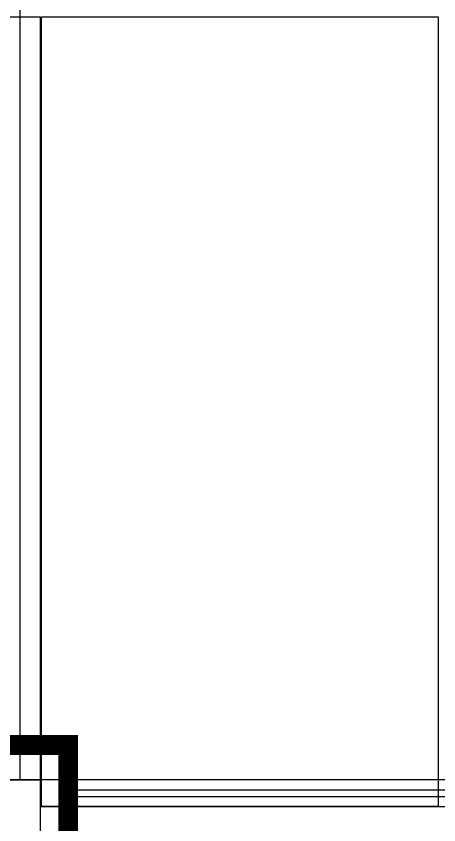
# Model space of a CAD drawing. Header units: metres. Extents: x 231 to 394, y -324 to -29.
# Drawn here: x 273.017 to 273.656, y -60.62 to -59.397 of the extents above; entities that cross this region are included whole.
import ezdxf

# ---------------------------------------------------------------- set-up
doc = ezdxf.new("R2010")
doc.units = ezdxf.units.M
doc.linetypes.add('AR-01-REC$0$DASHED2', pattern=[0.375, 0.25, -0.125])
for name, color, linetype in [('A-PISO', 30, 'Continuous'), ('A-ZOCLO', 30, 'Continuous'), ('AR-01-REC$0$A-MUEBLES FIJOS', 8, 'Continuous'), ('AR-01-REC$0$A-MUROS', 8, 'Continuous'), ('AR-01-REC$0$A-PROY CERRAMIENTOS', 8, 'AR-01-REC$0$DASHED2'), ('AR-01-REC$0$A-VENTANAS', 8, 'Continuous')]:
    doc.layers.add(name, color=color, linetype=linetype)
doc.styles.add('AR-01-REC$0$Anot_Arial', font='arial.ttf')

# ---------------------------------------------------------------- blocks, each defined once
blk = doc.blocks.new('*U68')
at = {"color": 0}
for points in [[(0, 0), (0.9033, 0), (0.9033, 0.04), (0, 0.04)], [(0, 0), (0.04, 0), (0.04, 0.04), (0, 0.04)]]:
    blk.add_lwpolyline(points, close=True, dxfattribs=at)
at = {"color": 8}
for points in [[(0.04, 0.025), (0.8633, 0.025)], [(0.04, 0.015), (0.8633, 0.015)]]:
    blk.add_lwpolyline(points, dxfattribs=at)
at = {"style": 'AR-01-REC$0$Anot_Arial', "flags": 1}
for tag, p in [('ESPACIO', (0.1591, 0.4028)), ('TIPO', (0.1591, 0.3233)), ('NUMERO', (0.1591, 0.2487)), ('MATERIAL', (0.1591, 0.1668))]:
    blk.add_attdef(tag, p, '', height=0.0625, dxfattribs=at)

msp = doc.modelspace()

# ---------------------------------------------------------------- linework, layer by layer
at = {"color": 8}
msp.add_line((273.0235, -60.5523), (273.0235, -58.9723), dxfattribs=at)
at = {"layer": 'A-PISO', "ltscale": 100}
msp.add_line((273.0958, -60.4996), (272.9703, -60.4996), dxfattribs=at)
at = {"layer": 'A-PISO'}
for points in [[(272.4535, -59.3982), (273.0535, -59.3982), (273.0535, -60.5523), (272.4535, -60.5523)], [(273.0555, -59.3982), (273.6555, -59.3982), (273.6555, -60.5923), (273.0555, -60.5923)]]:
    msp.add_lwpolyline(points, close=True, dxfattribs=at)
at = {"layer": 'A-PISO', "ltscale": 100}
msp.add_circle((268.4684, -66.1867), 37.5515, dxfattribs=at)
at = {"layer": 'A-ZOCLO', "const_width": 0.03}
for points in [[(273.0958, -60.5773), (273.0958, -60.4996), (272.4697, -60.4996)], [(272.5035, -60.7823), (273.0958, -60.7823), (273.0958, -60.4996)]]:
    msp.add_lwpolyline(points, dxfattribs=at)
at = {"layer": 'AR-01-REC$0$A-MUEBLES FIJOS'}
msp.add_lwpolyline([(273.0535, -59.5714), (273.0535, -60.5523)], dxfattribs=at)
at = {"layer": 'AR-01-REC$0$A-MUROS', "linetype": 'Continuous'}
msp.add_lwpolyline([(274.1935, -70.6923), (274.1935, -70.8723), (272.4535, -70.8723), (272.4535, -72.2723), (272.2735, -72.2723), (272.2735, -60.5523), (273.0535, -60.5523), (273.0535, -60.7323), (272.4535, -60.7323), (272.4535, -70.6923)], close=True, dxfattribs=at)
at = {"layer": 'AR-01-REC$0$A-PROY CERRAMIENTOS'}
msp.add_lwpolyline([(273.0535, -60.7323), (275.7035, -60.7323), (275.7035, -60.5523), (273.0535, -60.5523)], close=True, dxfattribs=at)

# ---------------------------------------------------------------- block references
at = {"layer": 'AR-01-REC$0$A-VENTANAS'}
msp.add_blockref('*U68', (273.0535, -60.5923), dxfattribs=at)

doc.saveas('drawing.dxf')
